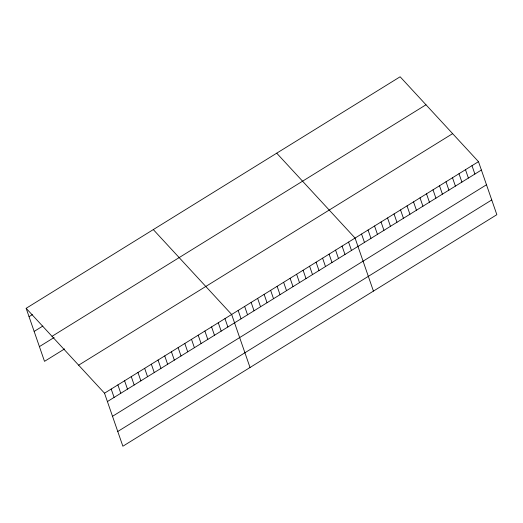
<?xml version="1.0" encoding="UTF-8"?>
<svg xmlns="http://www.w3.org/2000/svg" width="523" height="523" viewBox="0 0 523 523"><rect width="100%" height="100%" fill="white"/><g stroke="black" fill="none" stroke-linecap="round" stroke-linejoin="round"><path stroke-width="0.78" d="M26.15 308.309L400.128 76.776L478.486 161.653L496.85 214.691L122.872 446.224L104.508 393.191L26.15 308.309L44.514 361.347L64.591 348.913M29.053 316.683L32.393 314.611M34.152 331.425L42.853 326.038M52.006 336.322L425.984 104.783M39.415 346.605L54.137 337.492M78.646 365.178L452.63 133.646M104.508 393.191L478.486 161.653M107.405 401.566L481.382 170.027M112.51 416.301L486.488 184.769M117.767 431.488L491.744 199.949M276.713 153.18L355.071 238.063L373.435 291.095M153.304 229.59L231.656 314.467L250.027 367.506M471.988 165.673L474.891 174.054M465.496 169.7L468.392 178.075M458.998 173.721L461.901 182.096M452.506 177.742L455.402 186.116M446.008 181.762L448.911 190.137M439.51 185.783L442.412 194.157M433.018 189.803L435.914 198.178M426.52 193.824L429.422 202.198M420.028 197.844L422.924 206.225M413.53 201.871L416.432 210.246M407.038 205.892L409.934 214.267M400.54 209.913L403.442 218.287M394.041 213.933L396.944 222.308M387.55 217.954L390.452 226.328M381.051 221.974L383.954 230.349M374.56 225.995L377.456 234.369M368.061 230.015L370.964 238.396M361.57 234.043L364.466 242.417M348.58 242.084L351.476 250.458M342.081 246.104L344.984 254.479M335.583 250.125L338.486 258.499M329.091 254.145L331.987 262.52M322.593 258.166L325.496 266.54M316.101 262.193L318.997 270.568M309.603 266.214L312.506 274.588M303.111 270.234L306.007 278.609M296.613 274.255L299.516 282.629M290.115 278.275L293.017 286.65M283.623 282.296L286.526 290.67M277.125 286.316L280.027 294.691M270.633 290.337L273.529 298.711M264.135 294.364L267.037 302.739M257.643 298.385L260.539 306.759M251.145 302.405L254.047 310.78M244.653 306.426L247.549 314.8M238.155 310.446L241.057 318.821M224.968 318.612L227.865 326.986M218.274 322.756L221.177 331.131M211.58 326.895L214.482 335.276M204.892 331.039L207.788 339.414M198.197 335.184L201.1 343.559M191.503 339.329L194.406 347.703M184.815 343.474L187.711 351.848M178.121 347.612L181.023 355.986M171.426 351.757L174.329 360.131M164.738 355.901L167.635 364.276M158.044 360.046L160.947 368.421M151.35 364.185L154.252 372.559M144.662 368.329L147.558 376.704M137.967 372.474L140.87 380.849M131.273 376.619L134.176 384.993M124.585 380.757L127.481 389.132M117.891 384.902L120.793 393.276M111.196 389.047L114.099 397.421"/></g></svg>
